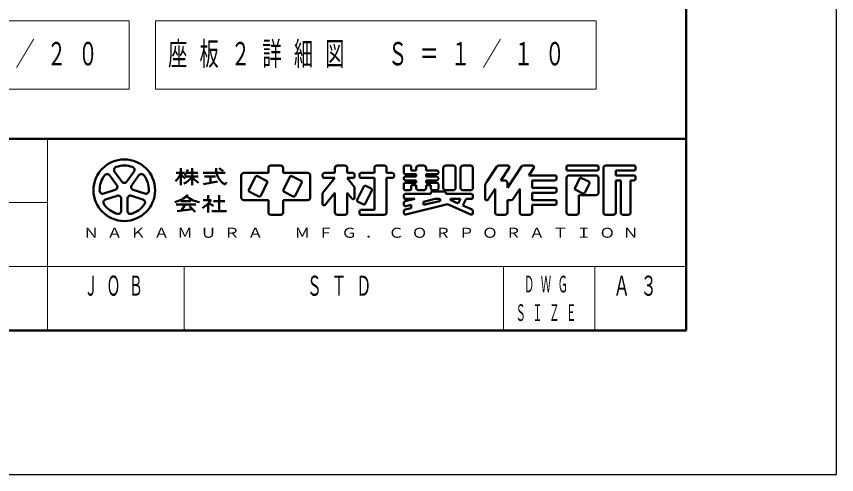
# Model space of a CAD drawing. Units: millimetres on the paper, with parts at other scales. Extents: x 200 to 618, y 141 to 438.
# Drawn here: x 528.4 to 618.3, y 141.3 to 191.5 of the extents above; entities that cross this region are included whole.
import ezdxf

# ---------------------------------------------------------------- set-up
doc = ezdxf.new("R2010")
doc.units = ezdxf.units.MM
doc.layers.add('A3図枠', color=140, linetype='Continuous', lineweight=50)
doc.layers.add('線', color=2, linetype='Continuous', lineweight=25)
doc.layers.add('図面プロファイル', color=7, linetype='Continuous')
doc.styles.add('ＭＳ ゴシック', font='')
doc.styles.get('ＭＳ ゴシック').set_extended_font_data('MS Gothic')

msp = doc.modelspace()

# ---------------------------------------------------------------- linework, layer by layer
at = {"layer": 'A3図枠', "color": 7}
for p, q in [((601.829, 157.092), (601.829, 424.092)), ((216.829, 178.092), (601.829, 178.092)), ((546.468, 174.885), (546.468, 172.995)), ((547.683, 174.885), (547.683, 172.995)), ((551.111, 174.559), (550.67, 174.853)), ((545.928, 174.345), (546.873, 174.345)), ((546.914, 173.94), (548.358, 173.94)), ((547.061, 174.345), (548.304, 174.345)), ((548.898, 174.345), (551.328, 174.345)), ((549.033, 173.94), (550.248, 173.94)), ((549.708, 173.94), (549.708, 173.265)), ((548.941, 173.112), (550.476, 173.419)), ((549.438, 171.915), (549.438, 171.375)), ((550.653, 171.915), (550.653, 170.16)), ((545.928, 170.876), (548.088, 170.876)), ((546.468, 171.24), (547.548, 171.24)), ((546.93, 170.876), (546.541, 170.228)), ((548.898, 171.375), (549.778, 171.375)), ((549.438, 171.002), (549.438, 170.025)), ((549.489, 171.053), (550.033, 170.738)), ((550.046, 171.24), (551.261, 171.24)), ((546.064, 170.16), (547.717, 170.396)), ((547.413, 170.699), (548.02, 170.093)), ((549.843, 170.16), (551.463, 170.16)), ((216.829, 157.092), (601.829, 157.092))]:
    msp.add_line(p, q, dxfattribs=at)
at = {"layer": 'A3図枠', "color": 211, "lineweight": 13}
for p, q in [((531.829, 178.092), (531.829, 157.092)), ((414.329, 171.092), (531.829, 171.092)), ((359.329, 164.092), (601.829, 164.092)), ((581.829, 164.092), (581.829, 157.092))]:
    msp.add_line(p, q, dxfattribs=at)
at = {"layer": 'A3図枠'}
for p, q in [((539.201, 174.485), (539.985, 173.405)), ((540.531, 173.405), (541.316, 174.485)), ((556.053, 174.885), (556.053, 174.345)), ((556.323, 175.155), (557.403, 175.155)), ((557.673, 174.885), (557.673, 174.345)), ((563.343, 174.885), (563.343, 174.345)), ((563.613, 175.155), (564.423, 175.155)), ((564.693, 174.885), (564.693, 174.345)), ((567.663, 174.885), (567.663, 174.345)), ((567.933, 175.155), (568.743, 175.155)), ((569.013, 174.885), (569.013, 174.345)), ((570.903, 174.993), (570.903, 174.372)), ((571.065, 175.155), (571.551, 175.155)), ((571.713, 174.993), (571.713, 174.615)), ((571.713, 174.615), (572.253, 174.615)), ((572.253, 174.885), (572.253, 174.615)), ((573.063, 175.155), (572.523, 175.155)), ((573.333, 174.885), (573.333, 174.615)), ((573.333, 174.615), (574.521, 174.615)), ((574.683, 174.453), (574.683, 174.372)), ((575.223, 174.885), (575.223, 172.725)), ((575.493, 175.155), (576.303, 175.155)), ((576.573, 174.885), (576.573, 172.725)), ((577.113, 174.885), (577.113, 172.725)), ((577.383, 175.155), (578.193, 175.155)), ((578.463, 174.885), (578.463, 172.725)), ((579.949, 173.334), (581.083, 175.035)), ((581.308, 175.155), (582.301, 175.155)), ((581.523, 173.535), (582.436, 174.904)), ((582.243, 172.725), (583.783, 175.035)), ((584.008, 175.155), (585.001, 175.155)), ((584.583, 174.075), (585.135, 174.904)), ((588.723, 174.993), (588.723, 174.777)), ((588.885, 175.155), (592.071, 175.155)), ((588.885, 174.615), (592.071, 174.615)), ((592.233, 174.993), (592.233, 174.777)), ((592.773, 174.885), (592.773, 170.025)), ((593.043, 175.155), (596.121, 175.155)), ((594.123, 174.615), (596.121, 174.615)), ((594.123, 174.615), (594.123, 174.075)), ((596.283, 174.993), (596.283, 174.777)), ((539.439, 173.009), (538.655, 174.089)), ((541.862, 174.089), (541.078, 173.009)), ((553.083, 174.075), (553.083, 171.645)), ((553.353, 174.345), (556.053, 174.345)), ((554.631, 173.931), (553.912, 172.492)), ((555.855, 173.5), (554.848, 174.003)), ((557.673, 174.345), (560.373, 174.345)), ((558.411, 173.931), (557.692, 172.492)), ((559.635, 173.5), (558.628, 174.003)), ((560.643, 174.075), (560.643, 171.645)), ((561.993, 174.183), (561.993, 173.967)), ((563.343, 173.805), (561.993, 172.118)), ((562.155, 174.345), (563.343, 174.345)), ((562.155, 173.805), (563.343, 173.805)), ((564.693, 174.345), (565.341, 174.345)), ((564.693, 173.805), (565.341, 173.805)), ((564.693, 173.805), (565.503, 172.793)), ((565.503, 174.183), (565.503, 173.967)), ((566.043, 174.183), (566.043, 173.967)), ((566.205, 174.345), (567.663, 174.345)), ((566.205, 173.805), (567.663, 173.805)), ((567.663, 173.805), (567.663, 170.295)), ((569.013, 174.345), (569.661, 174.345)), ((569.013, 173.805), (569.661, 173.805)), ((569.013, 173.805), (569.013, 170.025)), ((569.823, 174.183), (569.823, 173.967)), ((570.903, 173.778), (570.903, 173.697)), ((571.065, 174.21), (572.253, 174.21)), ((571.065, 173.94), (572.253, 173.94)), ((571.065, 173.535), (572.253, 173.535)), ((572.253, 174.21), (572.253, 173.94)), ((572.253, 173.535), (572.253, 173.265)), ((573.333, 174.21), (573.333, 173.94)), ((573.333, 174.21), (574.521, 174.21)), ((573.333, 173.94), (574.521, 173.94)), ((573.333, 173.535), (573.333, 173.265)), ((573.333, 173.535), (574.521, 173.535)), ((574.683, 173.778), (574.683, 173.697)), ((581.523, 173.535), (581.973, 173.535)), ((584.583, 174.075), (587.481, 174.075)), ((584.943, 173.535), (584.943, 172.725)), ((584.943, 173.535), (587.481, 173.535)), ((587.643, 173.913), (587.643, 173.697)), ((588.723, 173.805), (588.723, 170.025)), ((588.993, 174.075), (591.963, 174.075)), ((590.163, 173.715), (589.66, 172.708)), ((590.38, 173.787), (591.171, 173.392)), ((592.233, 173.805), (592.233, 172.185)), ((594.123, 174.075), (596.121, 174.075)), ((594.123, 173.535), (594.123, 170.025)), ((594.123, 173.535), (594.663, 173.535)), ((594.663, 173.535), (594.663, 170.025)), ((595.743, 173.535), (595.743, 170.025)), ((595.743, 173.535), (596.121, 173.535)), ((596.283, 173.913), (596.283, 173.697)), ((555.208, 171.844), (555.927, 173.283)), ((558.988, 171.844), (559.707, 173.283)), ((565.503, 172.793), (565.503, 171.635)), ((566.511, 172.851), (565.792, 171.412)), ((566.728, 172.923), (567.303, 172.636)), ((570.903, 173.103), (570.903, 172.617)), ((571.065, 173.265), (572.253, 173.265)), ((571.713, 172.995), (571.713, 172.617)), ((571.713, 172.995), (572.253, 172.995)), ((572.253, 172.995), (572.253, 172.725)), ((573.333, 173.265), (574.521, 173.265)), ((573.333, 172.995), (573.873, 172.995)), ((573.333, 172.995), (573.333, 172.725)), ((573.873, 172.995), (573.873, 172.617)), ((574.683, 173.103), (574.683, 172.617)), ((579.813, 172.885), (579.813, 171.505)), ((580.11, 171.416), (580.893, 172.59)), ((580.893, 172.59), (580.893, 170.025)), ((582.243, 173.265), (582.243, 172.725)), ((582.864, 171.496), (583.593, 172.59)), ((583.593, 172.59), (583.593, 170.025)), ((584.943, 172.725), (587.481, 172.725)), ((591.243, 173.175), (590.74, 172.168)), ((538.001, 172.077), (539.271, 172.489)), ((539.479, 171.847), (538.209, 171.435)), ((542.307, 171.435), (541.038, 171.847)), ((541.246, 172.489), (542.516, 172.077)), ((553.984, 172.275), (554.991, 171.772)), ((557.764, 172.275), (558.771, 171.772)), ((561.993, 172.118), (561.993, 170.96)), ((563.343, 172.185), (562.282, 170.859)), ((563.343, 172.185), (563.343, 170.025)), ((564.693, 172.185), (564.693, 170.025)), ((564.693, 172.185), (565.215, 171.534)), ((567.375, 172.419), (566.656, 170.98)), ((570.903, 171.888), (570.903, 171.672)), ((571.065, 172.455), (571.551, 172.455)), ((571.065, 172.05), (573.873, 172.05)), ((572.523, 172.455), (573.063, 172.455)), ((573.873, 172.158), (573.873, 172.05)), ((574.035, 172.455), (574.521, 172.455)), ((574.035, 172.32), (575.331, 172.32)), ((575.493, 172.455), (576.303, 172.455)), ((575.493, 172.158), (575.493, 172.05)), ((575.493, 172.05), (578.301, 172.05)), ((577.383, 172.455), (578.193, 172.455)), ((578.463, 171.888), (578.463, 171.672)), ((584.943, 172.185), (587.481, 172.185)), ((584.943, 172.185), (584.943, 171.375)), ((587.643, 172.563), (587.643, 172.347)), ((589.732, 172.491), (590.523, 172.096)), ((590.073, 171.915), (591.963, 171.915)), ((590.073, 171.915), (590.073, 170.025)), ((539.921, 170.191), (539.921, 171.526)), ((540.596, 171.526), (540.596, 170.191)), ((553.353, 171.375), (556.053, 171.375)), ((556.053, 171.375), (556.053, 170.025)), ((557.673, 171.375), (557.673, 170.025)), ((557.673, 171.375), (560.373, 171.375)), ((565.864, 171.195), (566.439, 170.908)), ((570.903, 171.087), (570.903, 170.865)), ((572.09, 171.51), (571.026, 171.245)), ((571.065, 171.51), (572.09, 171.51)), ((575.679, 170.933), (571.105, 169.789)), ((571.713, 170.86), (571.105, 170.708)), ((571.713, 170.86), (571.713, 170.498)), ((574.316, 171.51), (573.063, 171.197)), ((574.806, 171.271), (573.063, 170.835)), ((573.063, 171.197), (573.063, 170.835)), ((574.316, 171.51), (574.776, 171.51)), ((575.679, 170.933), (578.236, 169.797)), ((576.058, 171.355), (576.861, 170.998)), ((576.091, 171.51), (577.117, 171.51)), ((576.861, 170.998), (577.117, 171.51)), ((577.355, 170.779), (577.721, 171.51)), ((577.721, 171.51), (578.301, 171.51)), ((582.243, 171.375), (582.243, 170.025)), ((582.243, 171.375), (582.639, 171.375)), ((584.943, 171.375), (587.481, 171.375)), ((584.943, 170.835), (587.481, 170.835)), ((584.943, 170.835), (584.943, 170.025)), ((587.643, 171.213), (587.643, 170.997)), ((566.043, 170.133), (566.043, 169.917)), ((566.205, 170.295), (567.663, 170.295)), ((570.903, 170.169), (570.903, 169.946)), ((571.713, 170.498), (571.026, 170.326)), ((577.355, 170.779), (578.367, 170.329)), ((578.463, 170.181), (578.463, 169.945)), ((556.323, 169.755), (557.403, 169.755)), ((563.613, 169.755), (564.423, 169.755)), ((566.205, 169.755), (568.743, 169.755)), ((581.163, 169.755), (581.973, 169.755)), ((583.863, 169.755), (584.673, 169.755)), ((588.993, 169.755), (589.803, 169.755)), ((593.043, 169.755), (593.853, 169.755)), ((594.933, 169.755), (595.473, 169.755))]:
    msp.add_line(p, q, dxfattribs=at)
at = {"layer": 'A3図枠', "color": 7, "lineweight": 13}
for p, q in [((546.829, 164.092), (546.829, 157.092)), ((591.829, 164.092), (591.829, 157.092))]:
    msp.add_line(p, q, dxfattribs=at)
at = {"layer": 'A3図枠'}
msp.add_circle((540.258, 172.455), 3.375, dxfattribs=at)
for centre, radius, start, end in [((539.474, 174.684), 0.338, 109.39847, 215.99997), ((540.258, 172.455), 2.7, 70.60155, 109.39847), ((541.043, 174.684), 0.338, 324, 70.60155), ((556.323, 174.885), 0.27, 89.99998, 179.99996), ((557.403, 174.885), 0.27, 0, 89.99998), ((563.613, 174.885), 0.27, 89.99998, 179.99996), ((564.423, 174.885), 0.27, 0, 89.99998), ((567.933, 174.885), 0.27, 89.99998, 179.99996), ((568.743, 174.885), 0.27, 0, 89.99998), ((571.065, 174.993), 0.162, 89.99998, 179.99996), ((571.551, 174.993), 0.162, 0, 89.99998), ((572.523, 174.885), 0.27, 89.99998, 179.99996), ((573.063, 174.885), 0.27, 0, 89.99998), ((574.521, 174.453), 0.162, 0, 89.99998), ((575.493, 174.885), 0.27, 89.99998, 179.99996), ((576.303, 174.885), 0.27, 0, 89.99998), ((577.383, 174.885), 0.27, 89.99998, 179.99996), ((578.193, 174.885), 0.27, 0, 89.99998), ((581.308, 174.885), 0.27, 89.99998, 146.30984), ((582.301, 174.993), 0.162, 326.31015, 89.99998), ((584.008, 174.885), 0.27, 89.99998, 146.3098), ((585.001, 174.993), 0.162, 326.31003, 89.99998), ((588.885, 174.993), 0.162, 89.99998, 179.99996), ((588.885, 174.777), 0.162, 179.99998, 270.00002), ((592.071, 174.993), 0.162, 0, 89.99998), ((592.071, 174.777), 0.162, 270.00002, 0), ((593.043, 174.885), 0.27, 89.99998, 179.99996), ((596.121, 174.993), 0.162, 0, 89.99998), ((596.121, 174.777), 0.162, 270.00002, 0), ((540.258, 172.455), 2.7, 142.60154, 181.39846), ((538.382, 173.89), 0.338, 35.99999, 142.60154), ((542.135, 173.89), 0.338, 37.39846, 143.99995), ((540.258, 172.455), 2.7, 358.60155, 37.39847), ((553.353, 174.075), 0.27, 89.99998, 179.99996), ((554.776, 173.858), 0.162, 63.43492, 153.43499), ((555.782, 173.355), 0.162, 333.4349, 63.43487), ((558.556, 173.858), 0.162, 63.43492, 153.43499), ((559.562, 173.355), 0.162, 333.4349, 63.43487), ((560.373, 174.075), 0.27, 0, 89.99998), ((562.155, 174.183), 0.162, 89.99998, 179.99996), ((562.155, 173.967), 0.162, 179.99998, 270.00002), ((565.341, 174.183), 0.162, 0, 89.99998), ((565.341, 173.967), 0.162, 270.00002, 0), ((566.205, 174.183), 0.162, 89.99998, 179.99996), ((566.205, 173.967), 0.162, 179.99998, 270.00002), ((569.661, 174.183), 0.162, 0, 89.99998), ((569.661, 173.967), 0.162, 270.00002, 0), ((571.065, 174.372), 0.162, 179.99998, 270.00002), ((571.065, 173.778), 0.162, 89.99998, 179.99996), ((571.065, 173.697), 0.162, 179.99998, 270.00002), ((574.521, 174.372), 0.162, 270.00002, 0), ((574.521, 173.778), 0.162, 0, 89.99998), ((574.521, 173.697), 0.162, 270.00002, 0), ((581.973, 173.265), 0.27, 0, 89.99998), ((587.481, 173.913), 0.162, 0, 89.99998), ((587.481, 173.697), 0.162, 270.00002, 0), ((588.993, 173.805), 0.27, 89.99998, 179.99996), ((590.308, 173.642), 0.162, 63.43447, 153.43474), ((591.963, 173.805), 0.27, 0, 89.99998), ((596.121, 173.913), 0.162, 0, 89.99998), ((596.121, 173.697), 0.162, 270.00002, 0), ((539.166, 172.81), 0.338, 287.99998, 35.99999), ((540.258, 173.604), 0.338, 215.99998, 324), ((541.351, 172.81), 0.338, 143.99996, 251.99999), ((566.656, 172.778), 0.162, 63.43487, 153.43498), ((567.23, 172.491), 0.162, 333.43492, 63.43493), ((571.065, 173.103), 0.162, 89.99998, 179.99996), ((571.065, 172.617), 0.162, 179.99998, 270.00002), ((571.551, 172.617), 0.162, 270.00002, 0), ((572.523, 172.725), 0.27, 179.99998, 270.00002), ((573.063, 172.725), 0.27, 270.00002, 0), ((574.035, 172.617), 0.162, 179.99998, 270.00002), ((574.521, 173.103), 0.162, 0, 89.99998), ((574.521, 172.617), 0.162, 270.00002, 0), ((575.493, 172.725), 0.27, 179.99998, 270.00002), ((576.303, 172.725), 0.27, 270.00002, 0), ((577.383, 172.725), 0.27, 179.99998, 270.00002), ((578.193, 172.725), 0.27, 270.00002, 0), ((580.623, 172.885), 0.81, 146.30999, 179.99996), ((587.481, 172.563), 0.162, 0, 89.99998), ((589.805, 172.636), 0.162, 153.43517, 243.43529), ((591.098, 173.247), 0.162, 333.43484, 63.43447), ((537.897, 172.398), 0.338, 181.39848, 287.99997), ((539.583, 171.526), 0.338, 359.99997, 107.99999), ((540.933, 171.526), 0.338, 71.99997, 179.99999), ((542.62, 172.398), 0.338, 252.00001, 358.60156), ((554.057, 172.42), 0.162, 153.43495, 243.43485), ((555.063, 171.917), 0.162, 243.43498, 333.43496), ((557.837, 172.42), 0.162, 153.43495, 243.43485), ((558.843, 171.917), 0.162, 243.43498, 333.43496), ((571.065, 171.888), 0.162, 89.99998, 179.99996), ((574.035, 172.158), 0.162, 89.99998, 179.99996), ((575.331, 172.158), 0.162, 0, 89.99998), ((578.301, 171.888), 0.162, 0, 89.99998), ((587.481, 172.347), 0.162, 270.00002, 0), ((590.595, 172.241), 0.162, 243.43534, 333.43491), ((591.963, 172.185), 0.27, 270.00002, 0), ((538.314, 171.114), 0.338, 107.99999, 214.60154), ((540.258, 172.455), 2.7, 214.60156, 253.39848), ((540.258, 172.455), 2.7, 286.60155, 325.39847), ((542.203, 171.114), 0.338, 325.39847, 71.99996), ((553.353, 171.645), 0.27, 179.99998, 270.00002), ((560.373, 171.645), 0.27, 270.00002, 0), ((562.155, 170.96), 0.162, 179.99998, 321.34037), ((565.341, 171.635), 0.162, 218.65962, 0), ((565.937, 171.34), 0.162, 153.43487, 243.4348), ((566.511, 171.053), 0.162, 243.43487, 333.43498), ((571.065, 171.672), 0.162, 179.99998, 270.00002), ((571.065, 171.087), 0.162, 104.03614, 179.99996), ((571.065, 170.865), 0.162, 179.99998, 284.03612), ((574.776, 171.389), 0.121, 284.0365, 89.99998), ((576.091, 171.429), 0.081, 89.99998, 246.03817), ((578.301, 171.672), 0.162, 270.00002, 0), ((579.975, 171.505), 0.162, 179.99998, 326.30997), ((582.639, 171.645), 0.27, 270.00002, 326.31002), ((587.481, 171.213), 0.162, 0, 89.99998), ((587.481, 170.997), 0.162, 270.00002, 0), ((539.583, 170.191), 0.338, 253.39847, 359.99997), ((540.933, 170.191), 0.338, 179.99999, 286.60154), ((556.323, 170.025), 0.27, 179.99998, 270.00002), ((557.403, 170.025), 0.27, 270.00002, 0), ((563.613, 170.025), 0.27, 179.99998, 270.00002), ((564.423, 170.025), 0.27, 270.00002, 0), ((566.205, 170.133), 0.162, 89.99998, 179.99996), ((566.205, 169.917), 0.162, 179.99998, 270.00002), ((568.743, 170.025), 0.27, 270.00002, 0), ((571.065, 170.169), 0.162, 104.03614, 179.99996), ((571.065, 169.946), 0.162, 179.99998, 284.03612), ((578.301, 169.945), 0.162, 246.03699, 0), ((578.301, 170.181), 0.162, 0, 66.03701), ((581.163, 170.025), 0.27, 179.99998, 270.00002), ((581.973, 170.025), 0.27, 270.00002, 0), ((583.863, 170.025), 0.27, 179.99998, 270.00002), ((584.673, 170.025), 0.27, 270.00002, 0), ((588.993, 170.025), 0.27, 179.99998, 270.00002), ((589.803, 170.025), 0.27, 270.00002, 0), ((593.043, 170.025), 0.27, 179.99998, 270.00002), ((593.853, 170.025), 0.27, 270.00002, 0), ((594.933, 170.025), 0.27, 179.99998, 270.00002), ((595.473, 170.025), 0.27, 270.00002, 0)]:
    msp.add_arc(centre, radius, start, end, dxfattribs=at)
at = {"layer": 'A3図枠', "color": 7}
for centre, radius, start, end in [((545.827, 175.139), 1.467, 313.72108, 343.54317), ((552.266, 174.786), 1.953, 177.09472, 240.51891), ((544.363, 175.176), 2.285, 311.36185, 337.13638), ((548.446, 175.519), 2.345, 212.50346, 230.00631), ((545.456, 175.91), 3.034, 295.86917, 317.23867), ((549.911, 175.91), 3.034, 222.76131, 240.10806), ((550.29, 173.897), 1.299, 321.42112, 334.8249), ((544.931, 174.349), 3.32, 285.11261, 313.40619), ((549.059, 174.286), 3.192, 231.17281, 259.75506), ((546.169, 174.318), 4.657, 304.87257, 320.80411)]:
    msp.add_arc(centre, radius, start, end, dxfattribs=at)
at = {"layer": '線', "color": 7, "lineweight": 13}
for p, q in [((540.806, 190.998), (492.506, 190.998)), ((540.806, 183.531), (540.806, 190.998)), ((543.666, 190.998), (543.666, 183.531)), ((591.966, 190.998), (543.666, 190.998)), ((591.966, 183.531), (591.966, 190.998)), ((492.506, 183.531), (540.806, 183.531)), ((543.666, 183.531), (591.966, 183.531))]:
    msp.add_line(p, q, dxfattribs=at)
at = {"layer": '線', "color": 7}
msp.add_lwpolyline([(200.328, 141.299), (618.324, 141.299), (618.324, 438.219), (200.328, 438.219)], close=True, dxfattribs=at)

# ---------------------------------------------------------------- texts
at = {"layer": 'A3図枠', "color": 4, "style": 'ＭＳ ゴシック'}
for s, insert, char_height, attachment_point in [('\\T1.49;\\W1.15;ＮＡＫＡＭＵＲＡ\u3000ＭＦＧ．ＣＯＲＰＯＲＡＴＩＯＮ', (535.767, 168.342), 1.1, 1), ('\\T1.64;\\W0.5;ＪＯＢ', (539.553, 163.097), 2.199, 2), ('\\T1.64;\\W0.45;ＤＷＧ', (586.829, 162.155), 1.833, 5), ('\\T1.64;\\W0.6;Ａ３', (596.829, 163.092), 2.199, 2), ('\\T1.64;\\W0.45;ＳＩＺＥ', (586.829, 159.03), 1.833, 5)]:
    msp.add_mtext(s, dxfattribs=dict(at, insert=insert, char_height=char_height, attachment_point=attachment_point))
at = {"layer": '図面プロファイル', "insert": (564.329, 163.092), "char_height": 2.199, "attachment_point": 2, "style": 'ＭＳ ゴシック'}
msp.add_mtext('\\T1.64;\\W0.55;ＳＴＤ', dxfattribs=at)
at = {"layer": '線', "color": 7, "char_height": 2.566, "attachment_point": 4, "style": 'ＭＳ ゴシック'}
for s, insert in [('\\T1.64;\\W0.6;座板１詳細図\u3000Ｓ＝１／２０', (493.906, 187.264)), ('\\T1.64;\\W0.6;座板２詳細図\u3000Ｓ＝１／１０', (545.066, 187.264))]:
    msp.add_mtext(s, dxfattribs=dict(at, insert=insert))

doc.saveas('drawing.dxf')
